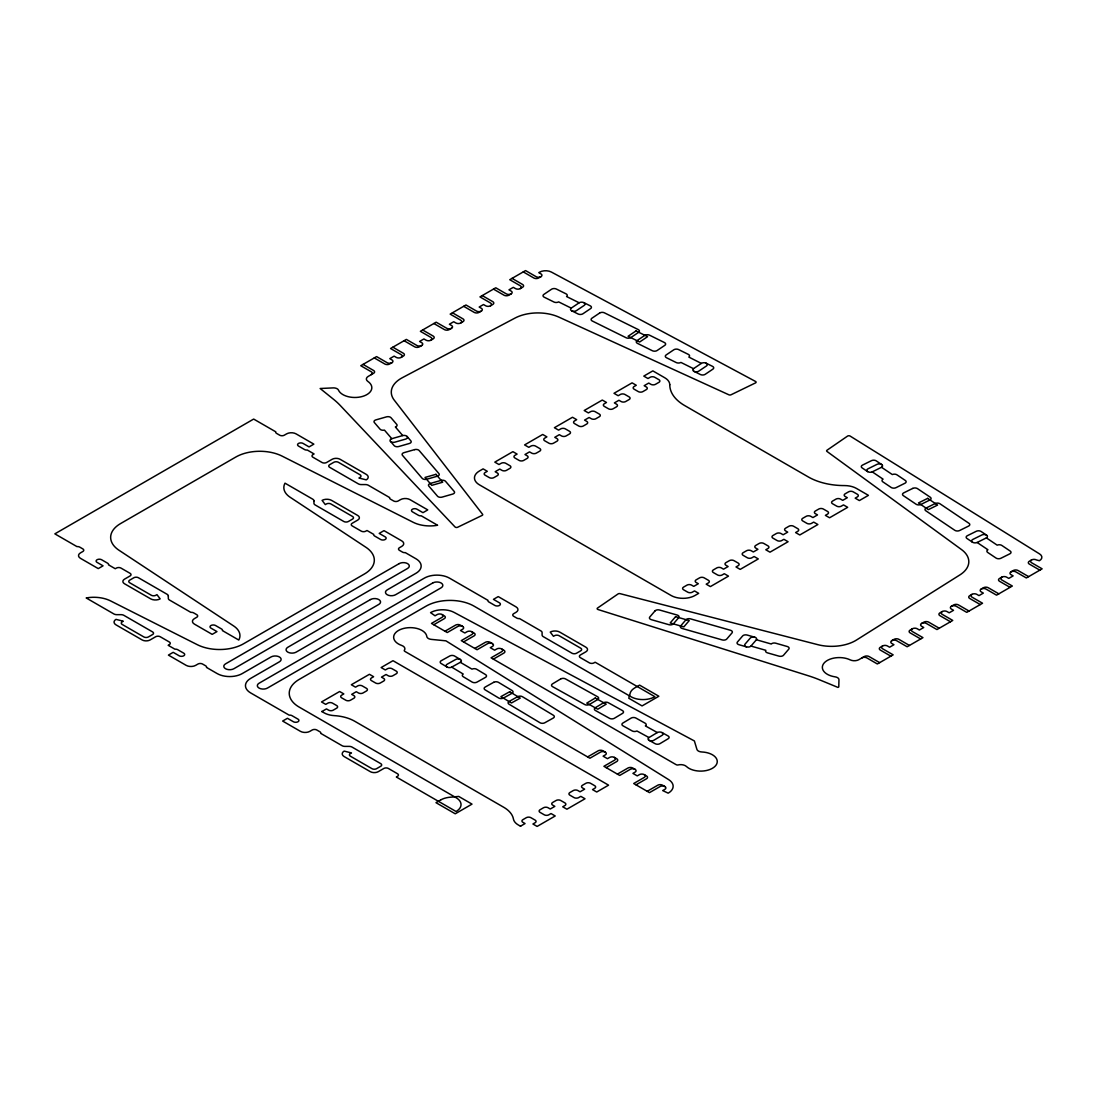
<?xml version="1.0" encoding="UTF-8"?>
<svg xmlns="http://www.w3.org/2000/svg" width="1097" height="1097" viewBox="0 0 1097 1097"><rect width="100%" height="100%" fill="white"/><g stroke="black" fill="none" stroke-linecap="round" stroke-linejoin="round"><path stroke-width="1.5" d="M701.34 363.395L693.619 368.592A3.387 1.961 0 0 0 693.99 371.348L700.421 374.53A3.387 1.961 0 0 0 705.193 374.324L712.913 369.127A3.387 1.961 0 0 0 712.543 366.371L706.111 363.189A3.387 1.961 0 0 0 701.34 363.395L688.847 357.087A3.387 1.961 0 0 0 688.368 354.4L678.604 349.573A3.387 1.961 0 0 0 673.832 349.778L666.112 354.975A3.387 1.961 0 0 0 666.482 357.732L676.246 362.558A3.387 1.961 0 0 0 680.908 362.421L693.51 368.674M648.971 737.554L657.199 732.618A3.387 1.961 0 0 1 661.998 732.563L668.087 735.964A3.387 1.961 0 0 1 668.183 738.72L659.955 743.656A3.387 1.961 0 0 1 655.17 743.711L649.067 740.31A3.387 1.961 0 0 1 648.971 737.554L636.904 730.972A3.387 1.961 0 0 1 632.229 730.959L622.973 725.803A3.387 1.961 0 0 1 622.877 723.033L631.104 718.11A3.387 1.961 0 0 1 635.903 718.055L645.159 723.211A3.387 1.961 0 0 1 645.365 725.899L657.322 732.549M363.066 364.396L373.611 370.498A3.414 1.975 0 0 1 373.611 373.282L368.167 376.436A6.431 3.716 0 0 0 367.865 381.413A16.935 9.777 0 0 1 362.613 396.401A16.935 9.777 0 0 1 338.466 390.107A5.087 2.934 0 0 0 333.461 387.885L320.146 388.503L333.173 399.006A101.623 58.676 0 0 1 340.166 405.383L455.063 526.985A1.7 0.974 0 0 0 457.641 527.259L482.104 515.412A1.7 0.974 0 0 0 482.557 514.26L394.234 400.131A33.87 19.554 0 0 1 402.27 377.738L515.028 318.061A33.87 19.554 0 0 1 558.949 317.143L728.874 394.797A1.7 0.974 0 0 0 731.013 394.783L755.476 382.922A1.7 0.974 0 0 0 755.545 381.454L551.325 272.029A8.474 4.895 0 0 0 539.573 272.166L538.764 272.632L540.944 273.893A3.414 1.975 0 0 1 540.944 276.677L538.641 277.994A3.414 1.975 0 0 1 533.828 277.994L523.269 271.905M392.863 347.2L403.408 353.289A3.414 1.975 0 0 1 403.408 356.072L401.118 357.403A3.414 1.975 0 0 1 396.291 357.403L394.125 356.141L389.778 358.65L391.944 359.912A3.414 1.975 0 0 1 391.944 362.696L389.654 364.012A3.414 1.975 0 0 1 384.841 364.012L374.283 357.924M422.66 329.991L433.205 336.08A3.414 1.975 0 0 1 433.205 338.863L430.915 340.193A3.414 1.975 0 0 1 426.089 340.193L423.922 338.946L419.575 341.455L421.742 342.703A3.414 1.975 0 0 1 421.742 345.486L419.452 346.817A3.414 1.975 0 0 1 414.639 346.817L404.08 340.714M452.458 312.782L463.003 318.884A3.414 1.975 0 0 1 463.003 321.668L460.713 322.984A3.414 1.975 0 0 1 455.886 322.984L453.719 321.736L449.372 324.246L451.539 325.494A3.414 1.975 0 0 1 451.539 328.277L449.249 329.607A3.414 1.975 0 0 1 444.436 329.607L433.877 323.519M482.255 295.587L492.8 301.675A3.414 1.975 0 0 1 492.8 304.459L490.51 305.789A3.414 1.975 0 0 1 485.683 305.789L483.516 304.527L479.17 307.037L481.35 308.298A3.414 1.975 0 0 1 481.336 311.082L479.046 312.398A3.414 1.975 0 0 1 474.233 312.398L463.674 306.31M512.052 278.377L522.597 284.48A3.414 1.975 0 0 1 522.597 287.263L520.307 288.58A3.414 1.975 0 0 1 515.48 288.58L513.314 287.332L508.967 289.841L511.147 291.089A3.414 1.975 0 0 1 511.147 293.873L508.843 295.203A3.414 1.975 0 0 1 504.03 295.203L493.472 289.101M433.768 624.742L444.326 618.639A3.414 1.975 0 0 0 444.326 615.856L442.036 614.539A3.414 1.975 0 0 0 437.209 614.539L435.029 615.787L430.545 612.633A16.935 9.777 0 0 1 454.048 612.373L694.387 740.955L696.91 749.361A5.416 3.126 0 0 0 701.874 751.98A16.606 9.585 0 0 1 714.819 766.542A16.606 9.585 0 0 1 686.475 766.515A6.774 3.908 0 0 0 677.836 764.993L677.137 765.007A5.087 2.934 0 0 1 675.752 764.444L491.072 657.816L501.631 651.728A3.414 1.975 0 0 0 501.631 648.944A3.414 1.975 0 0 0 496.804 648.944L494.624 650.192L490.277 647.683L492.457 646.435A3.414 1.975 0 0 0 492.457 643.651L490.167 642.321A3.414 1.975 0 0 0 485.34 642.321L474.782 648.423M444.984 631.214L455.543 625.125A3.414 1.975 0 0 1 460.37 625.125L462.66 626.442A3.414 1.975 0 0 1 462.66 629.225L460.479 630.487L464.826 632.996L467.007 631.735A3.414 1.975 0 0 1 471.833 631.735L474.123 633.065A3.414 1.975 0 0 1 474.123 635.849L463.565 641.937M321.887 711.555L326.481 708.909L328.647 710.17A3.236 1.865 0 0 0 333.227 710.17L336.669 708.182A3.236 1.865 0 0 0 336.669 705.536L332.473 703.122A3.236 1.865 0 0 0 327.893 703.122L325.727 704.37L321.531 701.957L339.631 691.508L343.827 693.921L341.647 695.183A3.236 1.865 0 0 0 341.647 697.829L345.843 700.243A3.236 1.865 0 0 0 350.423 700.243L353.865 698.254A3.236 1.865 0 0 0 353.865 695.608L351.684 694.36L356.278 691.713L358.445 692.961A3.236 1.865 0 0 0 363.025 692.961L366.467 690.987A3.236 1.865 0 0 0 366.467 688.34L362.271 685.913A3.236 1.865 0 0 0 357.691 685.913L355.524 687.175L351.328 684.747L369.428 674.298L373.624 676.726L371.444 677.973A3.236 1.865 0 0 0 371.444 680.62L375.64 683.033A3.236 1.865 0 0 0 380.22 683.033L383.662 681.059A3.236 1.865 0 0 0 383.662 678.412L381.482 677.151L386.075 674.504L388.242 675.766A3.236 1.865 0 0 0 392.822 675.766L396.264 673.777A3.236 1.865 0 0 0 396.264 671.131L392.068 668.717A3.236 1.865 0 0 0 387.488 668.717L385.321 669.965L381.125 667.552L392.987 660.696L608.574 785.164L596.713 792.02L592.517 789.593L594.697 788.345A3.236 1.865 0 0 0 594.697 785.699L590.501 783.272A3.236 1.865 0 0 0 585.921 783.272L582.48 785.26A3.236 1.865 0 0 0 582.48 787.907L584.646 789.154L580.066 791.801L577.9 790.553A3.236 1.865 0 0 0 573.306 790.553L569.878 792.541A3.236 1.865 0 0 0 569.878 795.174L574.074 797.601A3.236 1.865 0 0 0 578.654 797.601L580.82 796.353L585.016 798.767L566.916 809.216L562.72 806.802L564.9 805.541A3.236 1.865 0 0 0 564.9 802.894L560.704 800.481A3.236 1.865 0 0 0 556.124 800.481L552.682 802.456A3.236 1.865 0 0 0 552.682 805.102L554.849 806.364L550.269 809.01L548.102 807.749A3.236 1.865 0 0 0 543.509 807.749L540.081 809.737A3.236 1.865 0 0 0 540.081 812.383L544.277 814.81A3.236 1.865 0 0 0 548.857 814.81L551.023 813.549L555.219 815.976L537.119 826.425L532.923 823.998L535.103 822.75A3.236 1.865 0 0 0 535.103 820.103L530.907 817.676A3.236 1.865 0 0 0 526.327 817.676L522.885 819.665A3.236 1.865 0 0 0 522.885 822.311L525.052 823.559L520.472 826.206M493.362 659.146L503.921 653.044A3.414 1.975 0 0 0 503.921 650.26L501.631 648.944M587.608 756.903L598.167 750.814A3.414 1.975 0 0 1 602.993 750.814L605.283 752.131A3.414 1.975 0 0 1 605.283 754.928L603.117 756.176L607.464 758.685L609.63 757.437A3.414 1.975 0 0 1 614.457 757.437L616.747 758.754A3.414 1.975 0 0 1 616.747 761.537L606.188 767.639M617.405 774.112L627.964 768.023A3.414 1.975 0 0 1 632.791 768.023L635.081 769.34A3.414 1.975 0 0 1 635.081 772.123L632.914 773.385L637.261 775.894L639.428 774.633A3.414 1.975 0 0 1 644.254 774.633L646.544 775.963A3.414 1.975 0 0 1 646.544 778.747L635.986 784.835M1039.86 570.152L1029.301 564.064A3.414 1.975 0 0 1 1029.301 561.28L1031.591 559.95A3.414 1.975 0 0 1 1036.418 559.95L1039.408 560.732A8.474 4.895 0 0 0 1039.627 553.958L850.106 436.058A1.7 0.974 0 0 0 847.57 436.085L827.028 450.209A1.7 0.974 0 0 0 827.001 451.457L961.493 549.556A33.87 19.554 0 0 1 959.902 574.91L856.538 640.004A33.87 19.554 0 0 1 817.745 644.652L620.079 593.655A1.7 0.974 0 0 0 618.091 593.916L597.55 608.04A1.7 0.974 0 0 0 598.043 609.534L808.654 675.862A101.623 58.676 0 0 1 819.706 679.893L837.957 687.421L838.78 686.983L838.958 679.729A5.087 2.934 0 0 0 835.132 676.849A16.935 9.777 0 0 1 824.217 662.903A16.935 9.777 0 0 1 850.189 659.873A6.431 3.716 0 0 0 858.8 659.708L864.271 656.555A3.414 1.975 0 0 1 869.098 656.555L879.657 662.643M909.454 645.447L898.896 639.345A3.414 1.975 0 0 0 894.069 639.345L891.779 640.675A3.414 1.975 0 0 0 891.779 643.459L893.945 644.707L889.598 647.216L887.432 645.968A3.414 1.975 0 0 0 882.605 645.968L880.315 647.285A3.414 1.975 0 0 0 880.315 650.082L890.874 656.171M939.251 628.238L928.693 622.15A3.414 1.975 0 0 0 923.866 622.15L921.576 623.466A3.414 1.975 0 0 0 921.576 626.25L923.743 627.511L919.396 630.021L917.229 628.759A3.414 1.975 0 0 0 912.402 628.759L910.112 630.089A3.414 1.975 0 0 0 910.112 632.873L920.671 638.961M969.049 611.043L958.49 604.941A3.414 1.975 0 0 0 953.663 604.941L951.373 606.271A3.414 1.975 0 0 0 951.373 609.054L953.54 610.302L949.193 612.812L947.026 611.564A3.414 1.975 0 0 0 942.2 611.564L939.91 612.88A3.414 1.975 0 0 0 939.91 615.664L950.468 621.766M998.846 593.834L988.287 587.745A3.414 1.975 0 0 0 983.461 587.745L981.171 589.062A3.414 1.975 0 0 0 981.171 591.845L983.337 593.107L978.99 595.616L976.824 594.355A3.414 1.975 0 0 0 971.997 594.355L969.707 595.685A3.414 1.975 0 0 0 969.707 598.468L980.265 604.557M1028.643 576.638L1018.085 570.536A3.414 1.975 0 0 0 1013.258 570.536L1010.968 571.866A3.414 1.975 0 0 0 1010.968 574.65L1013.134 575.898L1008.787 578.407L1006.621 577.159A3.414 1.975 0 0 0 1001.794 577.159L999.504 578.476A3.414 1.975 0 0 0 999.504 581.259L1010.063 587.361M647.203 791.321L657.761 785.219A3.414 1.975 0 0 1 662.588 785.219L664.878 786.549A3.414 1.975 0 0 1 664.878 789.333L662.711 790.58L668.183 793.172A16.935 9.777 0 0 0 668.635 779.61L445.917 640.84L431.354 639.386A5.416 3.126 0 0 1 426.815 636.521A16.606 9.585 0 0 0 401.598 629.047A16.606 9.585 0 0 0 401.639 645.42A6.774 3.908 0 0 1 404.272 650.398L404.272 650.836A5.087 2.934 0 0 0 405.218 651.604L589.898 758.233L600.457 752.131A3.414 1.975 0 0 1 605.283 752.131M460.342 662.314L451.813 667.058A3.387 1.961 0 0 1 447.014 667.017L441.145 663.493A3.387 1.961 0 0 1 441.227 660.723L449.77 655.979A3.387 1.961 0 0 1 454.569 656.033L460.438 659.544A3.387 1.961 0 0 1 460.342 662.314L471.984 669.156A3.387 1.961 0 0 1 476.66 669.266L485.573 674.614A3.387 1.961 0 0 1 485.477 677.384L476.948 682.128A3.387 1.961 0 0 1 472.149 682.073L463.236 676.726A3.387 1.961 0 0 1 463.208 674.038L451.69 667.127M754.777 637.22L747.18 635.053A3.387 1.961 0 0 0 742.642 635.931L737.39 642.074A3.387 1.961 0 0 0 738.925 644.693L746.509 646.86A3.387 1.961 0 0 0 751.047 645.968L756.313 639.839A3.387 1.961 0 0 0 754.777 637.22A3.387 1.961 0 0 0 750.238 638.111L744.973 644.241A3.387 1.961 0 0 0 746.509 646.86M756.382 639.757L771.273 644.008A3.387 1.961 0 0 1 775.73 643.199L787.248 646.503A3.387 1.961 0 0 1 788.784 649.122L783.519 655.252A3.387 1.961 0 0 1 778.98 656.143L767.461 652.852A3.387 1.961 0 0 1 765.857 650.315L750.979 646.064M583.823 302.635L590.255 305.83A3.387 1.961 0 0 1 590.625 308.586L582.905 313.783A3.387 1.961 0 0 1 578.119 313.989L571.702 310.808A3.387 1.961 0 0 1 571.331 308.051L579.051 302.854A3.387 1.961 0 0 1 583.823 302.635A3.387 1.961 0 0 1 584.194 305.405L576.474 310.602A3.387 1.961 0 0 1 571.702 310.808M579.161 302.786L566.559 296.533A3.387 1.961 0 0 0 566.079 293.859L556.316 289.018A3.387 1.961 0 0 0 551.544 289.238L543.824 294.435A3.387 1.961 0 0 0 544.194 297.191L553.958 302.018A3.387 1.961 0 0 0 558.62 301.881L571.222 308.12M321.778 711.487L324.068 712.817A16.935 9.777 0 0 0 334.283 715.628A33.87 19.554 0 0 1 354.715 721.25L503.688 807.255A33.87 19.554 0 0 1 513.437 819.061A16.935 9.777 0 0 0 518.305 824.958L520.595 826.274M881.755 464.593L876.242 460.877A3.387 1.961 0 0 0 871.457 460.671L862.461 465.128A3.387 1.961 0 0 0 862.091 467.884L867.604 471.587A3.387 1.961 0 0 0 872.389 471.806L881.385 467.349A3.387 1.961 0 0 0 881.755 464.593A3.387 1.961 0 0 0 876.969 464.374L867.974 468.83A3.387 1.961 0 0 0 867.604 471.587M986.614 535.185L981.102 531.483A3.387 1.961 0 0 0 976.33 531.263L967.321 535.72A3.387 1.961 0 0 0 966.964 538.476L972.477 542.192A3.387 1.961 0 0 0 977.249 542.412L986.244 537.955A3.387 1.961 0 0 0 986.614 535.185A3.387 1.961 0 0 0 981.842 534.979L972.833 539.436A3.387 1.961 0 0 0 972.477 542.192M881.508 467.281L892.327 474.562A3.387 1.961 0 0 1 896.962 474.836L905.34 480.472A3.387 1.961 0 0 1 904.97 483.228L895.975 487.685A3.387 1.961 0 0 1 891.189 487.466L882.824 481.83A3.387 1.961 0 0 1 883.071 479.142L872.252 471.861M986.381 537.887L997.187 545.168A3.387 1.961 0 0 1 1001.835 545.442L1010.2 551.064A3.387 1.961 0 0 1 1009.83 553.834L1000.834 558.291A3.387 1.961 0 0 1 996.062 558.071L987.684 552.435A3.387 1.961 0 0 1 987.931 549.748L977.112 542.467M407.11 436.496L410.868 440.871A3.387 1.961 0 0 1 409.332 443.49L398.705 446.534A3.387 1.961 0 0 1 394.166 445.643L390.409 441.268A3.387 1.961 0 0 1 391.944 438.649L402.572 435.605A3.387 1.961 0 0 1 407.11 436.496A3.387 1.961 0 0 1 405.575 439.115L394.947 442.146A3.387 1.961 0 0 1 390.409 441.268M402.722 435.564L395.359 426.966A3.387 1.961 0 0 0 396.744 424.402L391.039 417.751A3.387 1.961 0 0 0 386.501 416.86L375.873 419.89A3.387 1.961 0 0 0 374.338 422.51L380.042 429.174A3.387 1.961 0 0 0 384.43 430.093L391.794 438.69M693.99 371.348A3.387 1.961 0 0 0 698.762 371.143L706.482 365.945A3.387 1.961 0 0 0 706.111 363.189M492.457 643.651A3.414 1.975 0 0 0 487.63 643.651L477.072 649.739L461.275 640.621L471.833 634.519A3.414 1.975 0 0 0 471.833 631.735M462.66 626.442A3.414 1.975 0 0 0 457.833 626.442L447.274 632.544L431.478 623.411L442.036 617.323A3.414 1.975 0 0 0 442.036 614.539M460.438 659.544A3.387 1.961 0 0 0 455.653 659.503L447.11 664.247A3.387 1.961 0 0 0 447.014 667.017M540.944 276.677A3.414 1.975 0 0 1 536.118 276.677L525.559 270.575L509.748 279.708L520.307 285.796A3.414 1.975 0 0 1 520.307 288.58M511.147 293.873A3.414 1.975 0 0 1 506.32 293.873L495.762 287.784L479.951 296.903L490.51 303.005A3.414 1.975 0 0 1 490.51 305.789M481.336 311.082A3.414 1.975 0 0 1 476.523 311.082L465.964 304.98L450.154 314.112L460.713 320.201A3.414 1.975 0 0 1 460.713 322.984M451.539 328.277A3.414 1.975 0 0 1 446.726 328.277L436.167 322.189L420.357 331.308L430.915 337.41A3.414 1.975 0 0 1 430.915 340.193M421.742 345.486A3.414 1.975 0 0 1 416.929 345.486L406.37 339.398L390.559 348.517L401.118 354.605A3.414 1.975 0 0 1 401.118 357.403M391.944 362.696A3.414 1.975 0 0 1 387.131 362.696L376.573 356.594L360.762 365.726L371.321 371.814A3.414 1.975 0 0 1 371.321 374.598M661.998 732.563A3.387 1.961 0 0 1 662.081 735.333L653.853 740.269A3.387 1.961 0 0 1 649.067 740.31M1031.591 559.95A3.414 1.975 0 0 0 1031.591 562.734L1042.15 568.836L1026.339 577.954L1015.795 571.866A3.414 1.975 0 0 0 1010.968 571.866M1001.794 577.159A3.414 1.975 0 0 0 1001.794 579.943L1012.353 586.031L996.542 595.164L985.997 589.062A3.414 1.975 0 0 0 981.171 589.062M971.997 594.355A3.414 1.975 0 0 0 971.997 597.138L982.555 603.24L966.745 612.359L956.2 606.271A3.414 1.975 0 0 0 951.373 606.271M942.2 611.564A3.414 1.975 0 0 0 942.2 614.347L952.758 620.436L936.948 629.568L926.403 623.466A3.414 1.975 0 0 0 921.576 623.466M912.402 628.759A3.414 1.975 0 0 0 912.402 631.557L922.961 637.645L907.15 646.764L896.606 640.675A3.414 1.975 0 0 0 891.779 640.675M882.605 645.968A3.414 1.975 0 0 0 882.605 648.752L893.164 654.854L877.353 663.973L866.808 657.871A3.414 1.975 0 0 0 861.981 657.871M664.878 786.549A3.414 1.975 0 0 0 660.051 786.549L649.493 792.637L633.696 783.519L644.254 777.416A3.414 1.975 0 0 0 644.254 774.633M635.081 769.34A3.414 1.975 0 0 0 630.254 769.34L619.695 775.442L603.899 766.309L614.457 760.221A3.414 1.975 0 0 0 614.457 757.437M168.321 596L168.321 598.345A4.237 2.441 0 0 0 169.555 600.073L190.864 612.373A3.222 1.851 0 0 1 193.675 612.894L196.733 614.663A3.222 1.851 0 0 1 196.733 617.282L194.402 618.626A6.705 3.867 0 0 0 194.402 624.111L212.174 634.368L216.973 631.598L210.981 628.142A3.222 1.851 0 0 1 210.981 625.509A3.222 1.851 0 0 1 215.533 625.509L221.525 628.979A3.222 1.851 0 0 1 222.417 630.597L238.776 640.045A25.409 14.672 0 0 0 233.675 625.976L119.025 550.269A33.87 19.554 0 0 1 120.574 523.571L235.855 457.01A33.87 19.554 0 0 1 282.107 456.119L413.226 522.309A25.409 14.672 0 0 0 437.593 525.257L421.234 515.809A3.222 1.851 0 0 1 418.423 515.288L412.431 511.833A3.222 1.851 0 0 1 412.431 509.214A3.222 1.851 0 0 1 416.983 509.214L422.976 512.669L427.761 509.899L409.99 499.642A6.705 3.867 0 0 0 400.501 499.642L398.184 500.972A3.222 1.851 0 0 1 393.631 500.972L390.573 499.217A3.222 1.851 0 0 1 389.682 497.585L368.373 485.285A4.237 2.441 0 0 0 365.383 484.572L361.324 484.572A4.237 2.441 0 0 1 358.335 483.859L329.676 467.322A3.222 1.851 0 0 1 329.676 464.689L333.845 462.29A3.222 1.851 0 0 1 338.397 462.29L360.022 474.768A3.222 1.851 0 0 1 360.022 477.401L358.952 478.018L366.261 479.869A6.705 3.881 0 0 0 366.261 474.384L340.097 459.286A5.622 3.25 0 0 0 332.144 459.286L326.591 462.495A3.222 1.851 0 0 1 322.038 462.495L312.947 457.243A3.222 1.851 0 0 1 312.947 454.611L314.099 453.952L307.325 450.044A3.222 1.851 0 0 1 304.513 449.523L298.521 446.068A3.222 1.851 0 0 1 298.521 443.435A3.222 1.851 0 0 1 303.074 443.435L309.066 446.904L313.852 444.134L296.08 433.877A6.705 3.867 0 0 0 286.591 433.877L284.274 435.207A3.222 1.851 0 0 1 279.721 435.207L276.663 433.452A3.222 1.851 0 0 1 275.772 431.82L253.668 419.068L54.85 533.855L76.955 546.608A3.222 1.851 0 0 1 79.766 547.129L82.824 548.898A3.222 1.851 0 0 1 82.824 551.517L80.492 552.861A6.705 3.867 0 0 0 80.492 558.346L98.264 568.603L103.063 565.833L97.071 562.377A3.222 1.851 0 0 1 97.071 559.744A3.222 1.851 0 0 1 101.623 559.744L107.616 563.214A3.222 1.851 0 0 1 108.507 564.832L115.281 568.74L116.419 568.081A3.222 1.851 0 0 1 120.972 568.081L130.063 573.32A3.222 1.851 0 0 1 130.063 575.952L124.51 579.161A5.622 3.25 0 0 0 124.51 583.755L150.673 598.852A6.705 3.881 0 0 0 160.162 598.852L156.953 594.643L155.884 595.26A3.222 1.851 0 0 1 151.331 595.26L129.707 582.768A3.222 1.851 0 0 1 129.707 580.148L133.875 577.735A3.222 1.851 0 0 1 138.428 577.735L167.073 594.272A4.237 2.441 0 0 1 168.321 596M313.948 500.89L313.948 503.235A4.237 2.441 0 0 0 315.182 504.963L343.827 521.5A3.222 1.851 0 0 0 348.38 521.5L352.548 519.087A3.222 1.851 0 0 0 352.548 516.468L330.924 503.976A3.222 1.851 0 0 0 326.371 503.976L325.302 504.593L322.093 500.383A6.705 3.881 0 0 1 331.582 500.383L357.745 515.48A5.622 3.25 0 0 1 357.745 520.074L352.192 523.283A3.222 1.851 0 0 0 352.192 525.916L361.283 531.154A3.222 1.851 0 0 0 365.836 531.154L366.988 530.495L373.748 534.404A3.222 1.851 0 0 0 374.653 536.022L380.632 539.491A3.222 1.851 0 0 0 385.184 539.491A3.222 1.851 0 0 0 385.184 536.858L379.205 533.403L383.991 530.633L401.763 540.89A6.705 3.867 0 0 1 401.763 546.375L399.445 547.718A3.222 1.851 0 0 0 399.445 550.337L402.489 552.106A3.222 1.851 0 0 0 405.314 552.627L415.955 558.771A17.785 10.271 0 0 1 415.955 573.292L387.2 589.884A5.924 3.428 0 0 0 387.2 594.725A5.924 3.428 0 0 0 395.592 594.725L424.333 578.133A17.785 10.271 0 0 1 449.482 578.133L488 600.361A3.222 1.851 0 0 0 488.892 601.979L494.884 605.448A3.222 1.851 0 0 0 499.437 605.448A3.222 1.851 0 0 0 499.437 602.815L493.444 599.36L498.23 596.59L516.001 606.86A6.705 3.867 0 0 1 516.001 612.332L513.684 613.676A3.222 1.851 0 0 0 513.684 616.295L516.742 618.064A3.222 1.851 0 0 0 519.553 618.585L540.848 630.885A4.237 2.441 0 0 1 542.096 632.612L542.096 634.957A4.237 2.441 0 0 0 543.33 636.685L571.99 653.222A3.222 1.851 0 0 0 576.542 653.222L580.711 650.809A3.222 1.851 0 0 0 580.711 648.19L559.086 635.698A3.222 1.851 0 0 0 554.534 635.698L553.464 636.315L550.241 632.105A6.705 3.881 0 0 1 559.744 632.105L585.894 647.203A5.622 3.25 0 0 1 585.894 651.796L580.34 655.005A3.222 1.851 0 0 0 580.34 657.638L589.432 662.876A3.222 1.851 0 0 0 593.984 662.876L595.136 662.218L654.895 696.718A16.935 9.777 0 0 1 630.94 696.718L474.041 606.134A33.87 19.554 0 0 0 426.13 606.134L299.179 679.427A33.87 19.554 0 0 0 299.179 707.099L456.078 797.684A16.935 9.777 0 0 1 456.078 811.506L396.319 777.005L397.471 776.347A3.222 1.851 0 0 0 397.471 773.714L388.379 768.462A3.222 1.851 0 0 0 383.827 768.462L378.273 771.671A5.622 3.25 0 0 1 370.32 771.671L344.156 756.573A6.705 3.881 0 0 1 344.156 751.088L351.451 752.94L350.382 753.557A3.222 1.851 0 0 0 350.382 756.19L372.006 768.682A3.222 1.851 0 0 0 376.559 768.682L380.728 766.268A3.222 1.851 0 0 0 380.728 763.635L352.082 747.098A4.237 2.441 0 0 0 349.093 746.385L345.034 746.385A4.237 2.441 0 0 1 342.031 745.672L320.735 733.372A3.222 1.851 0 0 0 319.83 731.74L316.786 729.985A3.222 1.851 0 0 0 312.234 729.985L309.903 731.329A6.705 3.867 0 0 1 300.413 731.329L282.642 721.058L287.441 718.288L293.42 721.757A3.222 1.851 0 0 0 297.973 721.757A3.222 1.851 0 0 0 297.973 719.125L291.994 715.669A3.222 1.851 0 0 0 289.169 715.148L250.665 692.92A17.785 10.271 0 0 1 250.665 678.399L279.406 661.806A5.924 3.428 0 0 0 279.406 656.966A5.924 3.428 0 0 0 271.028 656.966L242.286 673.558A17.785 10.271 0 0 1 217.137 673.558L206.497 667.415A3.222 1.851 0 0 0 205.592 665.783L202.534 664.028A3.222 1.851 0 0 0 197.981 664.028L195.664 665.358A6.705 3.867 0 0 1 186.175 665.358L168.403 655.101L173.189 652.331L179.181 655.8A3.222 1.851 0 0 0 183.734 655.8A3.222 1.851 0 0 0 183.734 653.168L177.741 649.712A3.222 1.851 0 0 0 174.93 649.191L168.156 645.283L169.308 644.625A3.222 1.851 0 0 0 169.308 641.992L160.217 636.74A3.222 1.851 0 0 0 155.664 636.74L150.111 639.949A5.622 3.25 0 0 1 142.157 639.949L115.994 624.851A6.705 3.881 0 0 1 115.994 619.366L123.303 621.217L122.233 621.834A3.222 1.851 0 0 0 122.233 624.467L143.858 636.946A3.222 1.851 0 0 0 148.41 636.946L152.579 634.546A3.222 1.851 0 0 0 152.579 631.913L123.934 615.376A4.237 2.441 0 0 0 120.931 614.663L116.872 614.663A4.237 2.441 0 0 1 113.882 613.95L86.197 597.961A25.409 14.672 0 0 1 110.578 600.909L197.282 644.679A33.87 19.554 0 0 0 243.534 643.788L364.396 574.005A33.87 19.554 0 0 0 365.945 547.307L290.115 497.243A25.409 14.672 0 0 1 285.014 483.174L312.7 499.162A4.237 2.441 0 0 1 313.948 500.89M669.773 384.704L669.773 384.8A50.819 29.331 0 0 0 684.651 405.547L808.366 476.976A50.819 29.331 0 0 0 844.306 485.573L844.471 485.573A16.935 9.777 0 0 1 856.455 488.426L868.426 495.35L859.376 500.575L855.18 498.148L857.36 496.9A3.236 1.865 0 0 0 857.36 494.253L853.164 491.826A3.236 1.865 0 0 0 848.584 491.826L845.143 493.815A3.236 1.865 0 0 0 845.143 496.461L847.323 497.709L842.729 500.355L840.563 499.108A3.236 1.865 0 0 0 835.983 499.108L832.541 501.096A3.236 1.865 0 0 0 832.541 503.742L836.737 506.156A3.236 1.865 0 0 0 841.317 506.156L843.483 504.908L847.679 507.321L829.579 517.77L825.383 515.357L827.563 514.095A3.236 1.865 0 0 0 827.563 511.449L823.367 509.035A3.236 1.865 0 0 0 818.787 509.035L815.345 511.024A3.236 1.865 0 0 0 815.345 513.67L817.526 514.918L812.932 517.565L810.765 516.317A3.236 1.865 0 0 0 806.185 516.317L802.743 518.291A3.236 1.865 0 0 0 802.743 520.938L806.939 523.365A3.236 1.865 0 0 0 811.519 523.365L813.686 522.103L817.882 524.531L799.782 534.979L795.586 532.552L797.766 531.305A3.236 1.865 0 0 0 797.766 528.658L793.57 526.231A3.236 1.865 0 0 0 788.99 526.231L785.548 528.219A3.236 1.865 0 0 0 785.548 530.866L787.728 532.127L783.135 534.774L780.968 533.512A3.236 1.865 0 0 0 776.388 533.512L772.946 535.501A3.236 1.865 0 0 0 772.946 538.147L777.142 540.56A3.236 1.865 0 0 0 781.722 540.56L783.889 539.313L788.085 541.726L769.984 552.175L765.788 549.762L767.969 548.5A3.236 1.865 0 0 0 767.969 545.853L763.773 543.44A3.236 1.865 0 0 0 759.193 543.44L755.751 545.428A3.236 1.865 0 0 0 755.751 548.075L757.931 549.323L753.337 551.969L751.171 550.721A3.236 1.865 0 0 0 746.591 550.721L743.149 552.696A3.236 1.865 0 0 0 743.149 555.343L747.345 557.77A3.236 1.865 0 0 0 751.925 557.77L754.092 556.508L758.288 558.935L740.187 569.384L735.991 566.957L738.171 565.709A3.236 1.865 0 0 0 738.171 563.063L733.975 560.649A3.236 1.865 0 0 0 729.395 560.649L725.953 562.624A3.236 1.865 0 0 0 725.953 565.27L728.134 566.532L723.54 569.178L721.373 567.917A3.236 1.865 0 0 0 716.794 567.917L713.352 569.905A3.236 1.865 0 0 0 713.352 572.552L717.548 574.965A3.236 1.865 0 0 0 722.128 574.965L724.294 573.717L728.49 576.131L710.39 586.593L706.194 584.166L708.374 582.918A3.236 1.865 0 0 0 708.374 580.272L704.178 577.845A3.236 1.865 0 0 0 699.598 577.845L696.156 579.833A3.236 1.865 0 0 0 696.156 582.48L698.336 583.727L693.743 586.374L691.576 585.126A3.236 1.865 0 0 0 686.996 585.126L683.554 587.114A3.236 1.865 0 0 0 683.554 589.761L687.75 592.174A3.236 1.865 0 0 0 692.33 592.174L694.497 590.926L698.693 593.34L695.018 595.465A16.935 9.777 0 0 1 671.062 595.465L479.43 484.833A16.935 9.777 0 0 1 479.43 470.997L483.105 468.872L487.301 471.299L485.121 472.546A3.236 1.865 0 0 0 485.121 475.193L489.317 477.606A3.236 1.865 0 0 0 493.897 477.606L497.339 475.632A3.236 1.865 0 0 0 497.339 472.985L495.172 471.724L499.752 469.077L501.919 470.339A3.236 1.865 0 0 0 506.499 470.339L509.94 468.35A3.236 1.865 0 0 0 509.94 465.704L505.744 463.291A3.236 1.865 0 0 0 501.164 463.291L498.998 464.538L494.802 462.125L512.902 451.662L517.098 454.089L514.918 455.337A3.236 1.865 0 0 0 514.918 457.984L519.114 460.411A3.236 1.865 0 0 0 523.694 460.411L527.136 458.423A3.236 1.865 0 0 0 527.136 455.776L524.969 454.528L529.549 451.882L531.716 453.13A3.236 1.865 0 0 0 536.296 453.13L539.738 451.155A3.236 1.865 0 0 0 539.738 448.508L535.542 446.081A3.236 1.865 0 0 0 530.962 446.081L528.795 447.329L524.599 444.916L542.7 434.467L546.896 436.88L544.715 438.142A3.236 1.865 0 0 0 544.715 440.788L548.911 443.202A3.236 1.865 0 0 0 553.491 443.202L556.933 441.227A3.236 1.865 0 0 0 556.933 438.581L554.767 437.319L559.347 434.673L561.513 435.934A3.236 1.865 0 0 0 566.093 435.934L569.535 433.946A3.236 1.865 0 0 0 569.535 431.299L565.339 428.872A3.236 1.865 0 0 0 560.759 428.872L558.592 430.134L554.396 427.707L572.497 417.258L576.693 419.685L574.513 420.933A3.236 1.865 0 0 0 574.513 423.579L578.709 426.006A3.236 1.865 0 0 0 583.289 426.006L586.73 424.018A3.236 1.865 0 0 0 586.73 421.371L584.564 420.124L589.144 417.477L591.31 418.725A3.236 1.865 0 0 0 595.89 418.725L599.332 416.737A3.236 1.865 0 0 0 599.332 414.09L595.136 411.677A3.236 1.865 0 0 0 590.556 411.677L588.39 412.925L584.194 410.511L602.294 400.062L606.49 402.476L604.31 403.737A3.236 1.865 0 0 0 604.31 406.384L608.506 408.797A3.236 1.865 0 0 0 613.086 408.797L616.528 406.809A3.236 1.865 0 0 0 616.528 404.162L614.361 402.914L618.941 400.268L621.108 401.529A3.236 1.865 0 0 0 625.688 401.529L629.13 399.541A3.236 1.865 0 0 0 629.13 396.895L624.933 394.467A3.236 1.865 0 0 0 620.354 394.467L618.187 395.729L613.991 393.302L632.091 382.853L636.287 385.28L634.107 386.528A3.236 1.865 0 0 0 634.107 389.174L638.303 391.602A3.236 1.865 0 0 0 642.883 391.602L646.325 389.613A3.236 1.865 0 0 0 646.325 386.967L644.158 385.705L648.738 383.059L650.905 384.32A3.236 1.865 0 0 0 655.485 384.32L658.927 382.332A3.236 1.865 0 0 0 658.927 379.685L654.731 377.272A3.236 1.865 0 0 0 650.151 377.272L647.984 378.52L643.788 376.106L652.838 370.882L664.809 377.793A16.935 9.777 0 0 1 669.773 384.704M629.431 695.855L628.8 698.254L642.074 705.919L658.844 696.238L639.578 685.118L634.902 687.819A16.935 9.777 0 0 0 630.035 693.715A33.87 19.554 0 0 1 629.431 695.855M655.032 610.892L649.767 617.035A3.387 1.961 0 0 0 651.303 619.654L668.896 624.687A3.387 1.961 0 0 0 673.435 623.795L678.7 617.666A3.387 1.961 0 0 0 677.164 615.047L659.571 610.014A3.387 1.961 0 0 0 655.032 610.892M675.587 616.665L670.171 622.973L683.842 626.881L689.245 620.573L675.587 616.665M685.982 619.736L680.73 625.88A3.387 1.961 0 0 0 682.265 628.499L722.224 639.921A3.387 1.961 0 0 0 726.763 639.03L732.028 632.9A3.387 1.961 0 0 0 730.492 630.281L690.52 618.859A3.387 1.961 0 0 0 685.982 619.736M599.62 313.043L591.9 318.226A3.387 1.961 0 0 0 592.27 320.996L626.126 337.753A3.387 1.961 0 0 0 630.898 337.533L638.619 332.336A3.387 1.961 0 0 0 638.248 329.58L604.406 312.823A3.387 1.961 0 0 0 599.62 313.043M636.027 330.924L628.087 336.272L639.661 342.003L647.6 336.656L636.027 330.924M644.789 335.394L637.069 340.591A3.387 1.961 0 0 0 637.439 343.347L652.345 350.725A3.387 1.961 0 0 0 657.117 350.519L664.837 345.322A3.387 1.961 0 0 0 664.467 342.566L649.561 335.188A3.387 1.961 0 0 0 644.789 335.394M560.69 678.947L552.477 683.884A3.387 1.961 0 0 0 552.559 686.653L584.674 704.507A3.387 1.961 0 0 0 589.459 704.452L597.687 699.529A3.387 1.961 0 0 0 597.604 696.76L565.49 678.906A3.387 1.961 0 0 0 560.69 678.947M595.246 698.035L586.785 703.108L597.769 709.211L606.23 704.137L595.246 698.035M603.542 702.779L595.314 707.716A3.387 1.961 0 0 0 595.41 710.486L609.548 718.343A3.387 1.961 0 0 0 614.334 718.288L622.561 713.365A3.387 1.961 0 0 0 622.479 710.595L608.341 702.738A3.387 1.961 0 0 0 603.542 702.779M399.185 563.611L225.516 663.877A5.924 3.428 0 0 0 225.516 668.717A5.924 3.428 0 0 0 233.894 668.717L407.563 568.452A5.924 3.428 0 0 0 407.563 563.611A5.924 3.428 0 0 0 399.185 563.611M370.443 599.565L287.798 647.285A5.924 3.428 0 0 0 287.798 652.125A5.924 3.428 0 0 0 296.176 652.125L378.822 604.406A5.924 3.428 0 0 0 378.822 599.565A5.924 3.428 0 0 0 370.443 599.565M432.725 582.973L259.057 683.239A5.924 3.428 0 0 0 259.057 688.08A5.924 3.428 0 0 0 267.435 688.08L441.104 587.814A5.924 3.428 0 0 0 441.104 582.973A5.924 3.428 0 0 0 432.725 582.973M440.665 799.96L435.975 802.675L455.241 813.796L472.012 804.115L458.724 796.436L454.569 796.806A33.87 19.554 0 0 1 450.881 797.149A16.935 9.777 0 0 0 440.665 799.96M493.705 682.307L485.162 687.065A3.387 1.961 0 0 0 485.08 689.821L498.696 697.994A3.387 1.961 0 0 0 503.482 698.049L512.025 693.29A3.387 1.961 0 0 0 512.121 690.534L498.491 682.361A3.387 1.961 0 0 0 493.705 682.307M509.68 691.741L500.89 696.636L511.476 702.971L520.252 698.09L509.68 691.741M517.661 696.677L509.131 701.422A3.387 1.961 0 0 0 509.035 704.192L539.971 722.731A3.387 1.961 0 0 0 544.756 722.786L553.299 718.028A3.387 1.961 0 0 0 553.395 715.271L522.46 696.732A3.387 1.961 0 0 0 517.661 696.677M912.69 488.426L903.695 492.882A3.387 1.961 0 0 0 903.325 495.638L916.105 504.236A3.387 1.961 0 0 0 920.877 504.455L929.886 499.999A3.387 1.961 0 0 0 930.256 497.229L917.476 488.631A3.387 1.961 0 0 0 912.69 488.426M927.692 498.367L918.436 502.961L928.364 509.639L937.62 505.059L927.692 498.367M935.179 503.55L926.17 508.007A3.387 1.961 0 0 0 925.813 510.777L954.829 530.317A3.387 1.961 0 0 0 959.614 530.523L968.61 526.066A3.387 1.961 0 0 0 968.98 523.31L939.951 503.77A3.387 1.961 0 0 0 935.179 503.55M414.597 449.633L403.97 452.663A3.387 1.961 0 0 0 402.434 455.282L422.208 478.361A3.387 1.961 0 0 0 426.747 479.238L437.374 476.208A3.387 1.961 0 0 0 438.91 473.589L419.136 450.51A3.387 1.961 0 0 0 414.597 449.633M435.948 474.329L425.019 477.442L431.779 485.34L442.708 482.214L435.948 474.329M440.98 480.417L430.353 483.448A3.387 1.961 0 0 0 428.817 486.067L437.525 496.228A3.387 1.961 0 0 0 442.064 497.119L452.691 494.075A3.387 1.961 0 0 0 454.227 491.456L445.519 481.295A3.387 1.961 0 0 0 440.98 480.417"/></g></svg>
